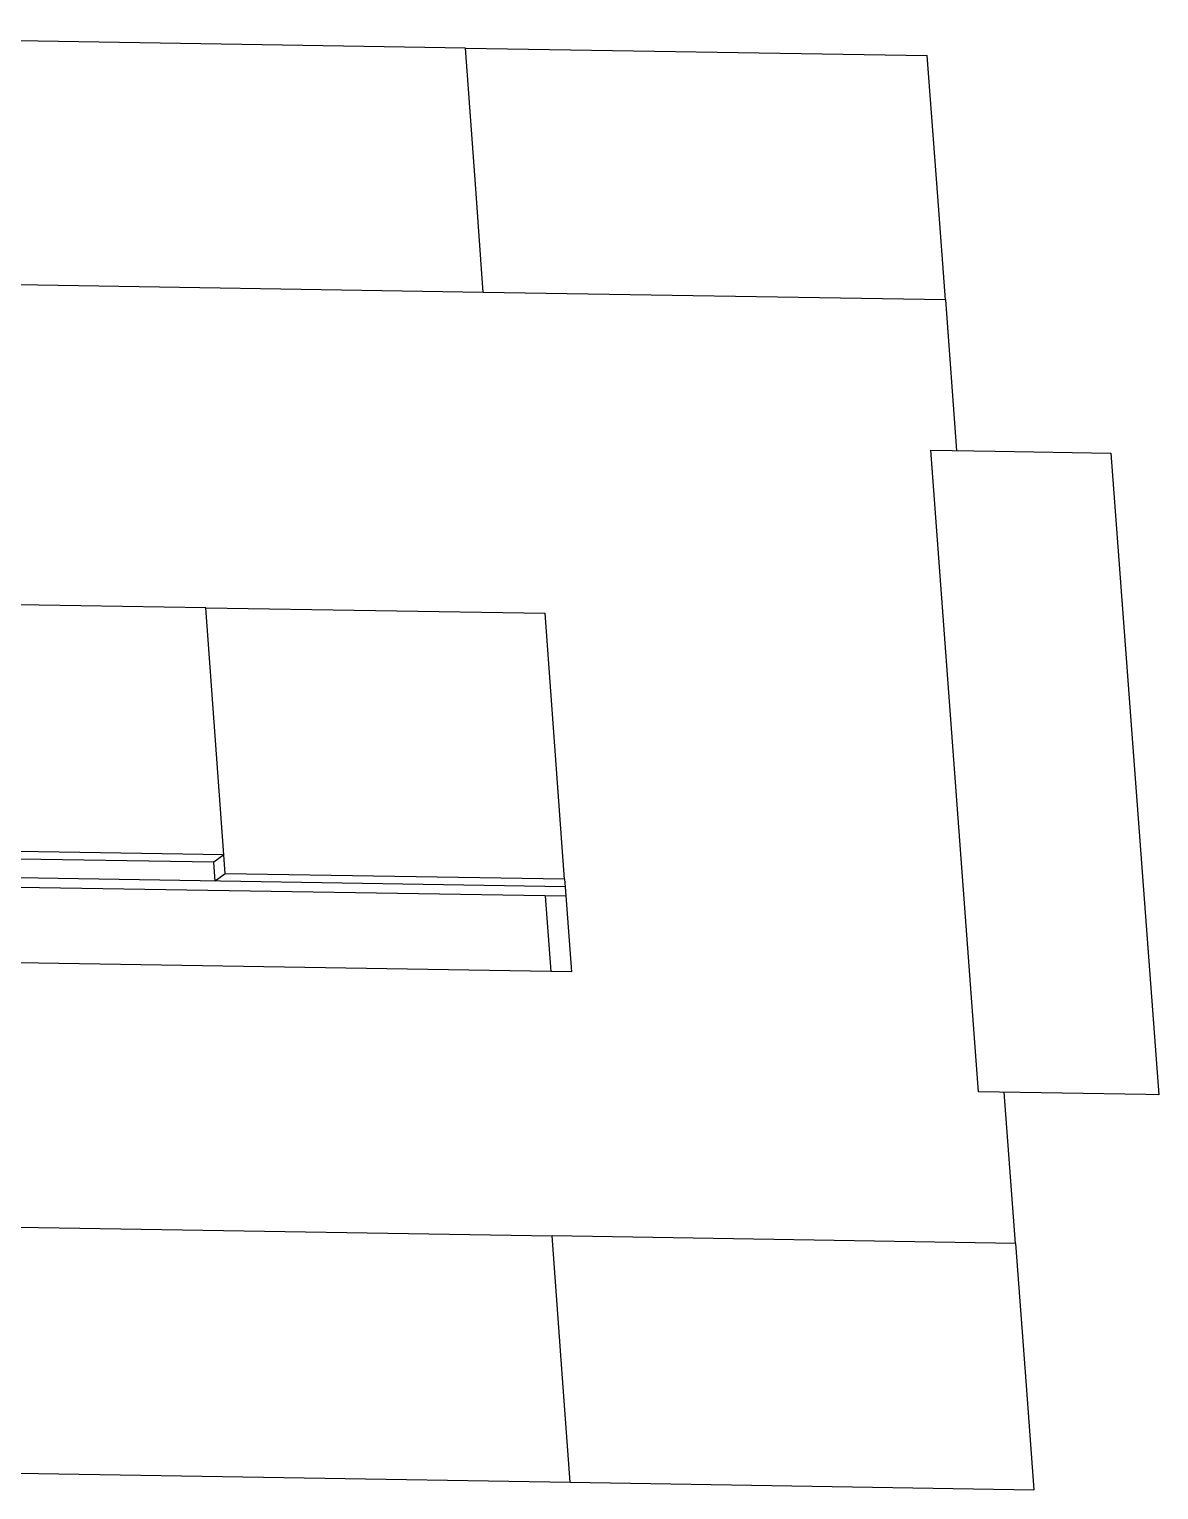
# Model space of a CAD drawing. Extents: x -68 to 264, y 51 to 115.
# Drawn here: x 73.165 to 75.676, y 75.583 to 78.83 of the extents above; entities that cross this region are included whole.
import ezdxf

# ---------------------------------------------------------------- set-up
doc = ezdxf.new("R2010")
doc.units = 0
doc.layers.get('0').update_dxf_attribs({"linetype": 'CONTINUOUS'})

msp = doc.modelspace()

# ---------------------------------------------------------------- linework, layer by layer
for p, q in [((74.135, 78.788), (71.557, 78.8298)), ((74.1578, 78.4747), (74.135, 78.788)), ((74.135, 78.788), (75.1617, 78.7714)), ((75.185, 78.458), (75.1617, 78.7714)), ((74.1746, 78.2447), (74.1578, 78.4747)), ((75.2021, 78.228), (75.185, 78.458)), ((74.1746, 78.2447), (72.7704, 78.2674)), ((75.2021, 78.228), (74.1746, 78.2447)), ((75.2021, 78.228), (75.227, 77.8932)), ((75.2758, 76.4678), (75.1699, 77.8942)), ((75.1699, 77.8942), (75.3126, 77.8918)), ((75.3126, 77.8918), (75.5696, 77.8877)), ((75.5696, 77.8877), (75.6764, 76.4613)), ((73.558, 77.5437), (71.444, 77.578)), ((73.5976, 76.9943), (73.558, 77.5437)), ((73.558, 77.5437), (74.3122, 77.5315)), ((74.3554, 76.9401), (74.3122, 77.5315)), ((73.5976, 76.9943), (71.482, 77.0287)), ((74.3566, 76.9233), (69.7822, 76.9976)), ((73.5759, 76.9779), (71.506, 77.0115)), ((73.5976, 76.9943), (73.5759, 76.9779)), ((73.6006, 76.9523), (73.5976, 76.9943)), ((74.3582, 76.9023), (69.7836, 76.9766)), ((73.5789, 76.9359), (73.5759, 76.9779)), ((73.6006, 76.9523), (73.5789, 76.9359)), ((74.3554, 76.9401), (73.6006, 76.9523)), ((74.3554, 76.9401), (74.3566, 76.9233)), ((74.3566, 76.9233), (74.3704, 76.7343)), ((74.3124, 76.903), (74.3247, 76.7351)), ((74.3247, 76.7351), (69.8405, 76.8079)), ((74.3704, 76.7343), (74.3247, 76.7351)), ((75.6478, 76.4617), (75.2758, 76.4678)), ((75.3581, 76.1304), (75.333, 76.4669)), ((75.6764, 76.4613), (75.6478, 76.4617)), ((72.5873, 76.1755), (74.3276, 76.1472)), ((74.3506, 75.8315), (74.3276, 76.1472)), ((75.3581, 76.1304), (74.3276, 76.1472)), ((75.3581, 76.1304), (75.3815, 75.8147)), ((74.3675, 75.5998), (74.3506, 75.8315)), ((75.3815, 75.8147), (75.3988, 75.583)), ((68.9254, 75.6883), (74.3675, 75.5998)), ((74.3675, 75.5998), (75.3988, 75.583))]:
    msp.add_line(p, q)

doc.saveas('drawing.dxf')
